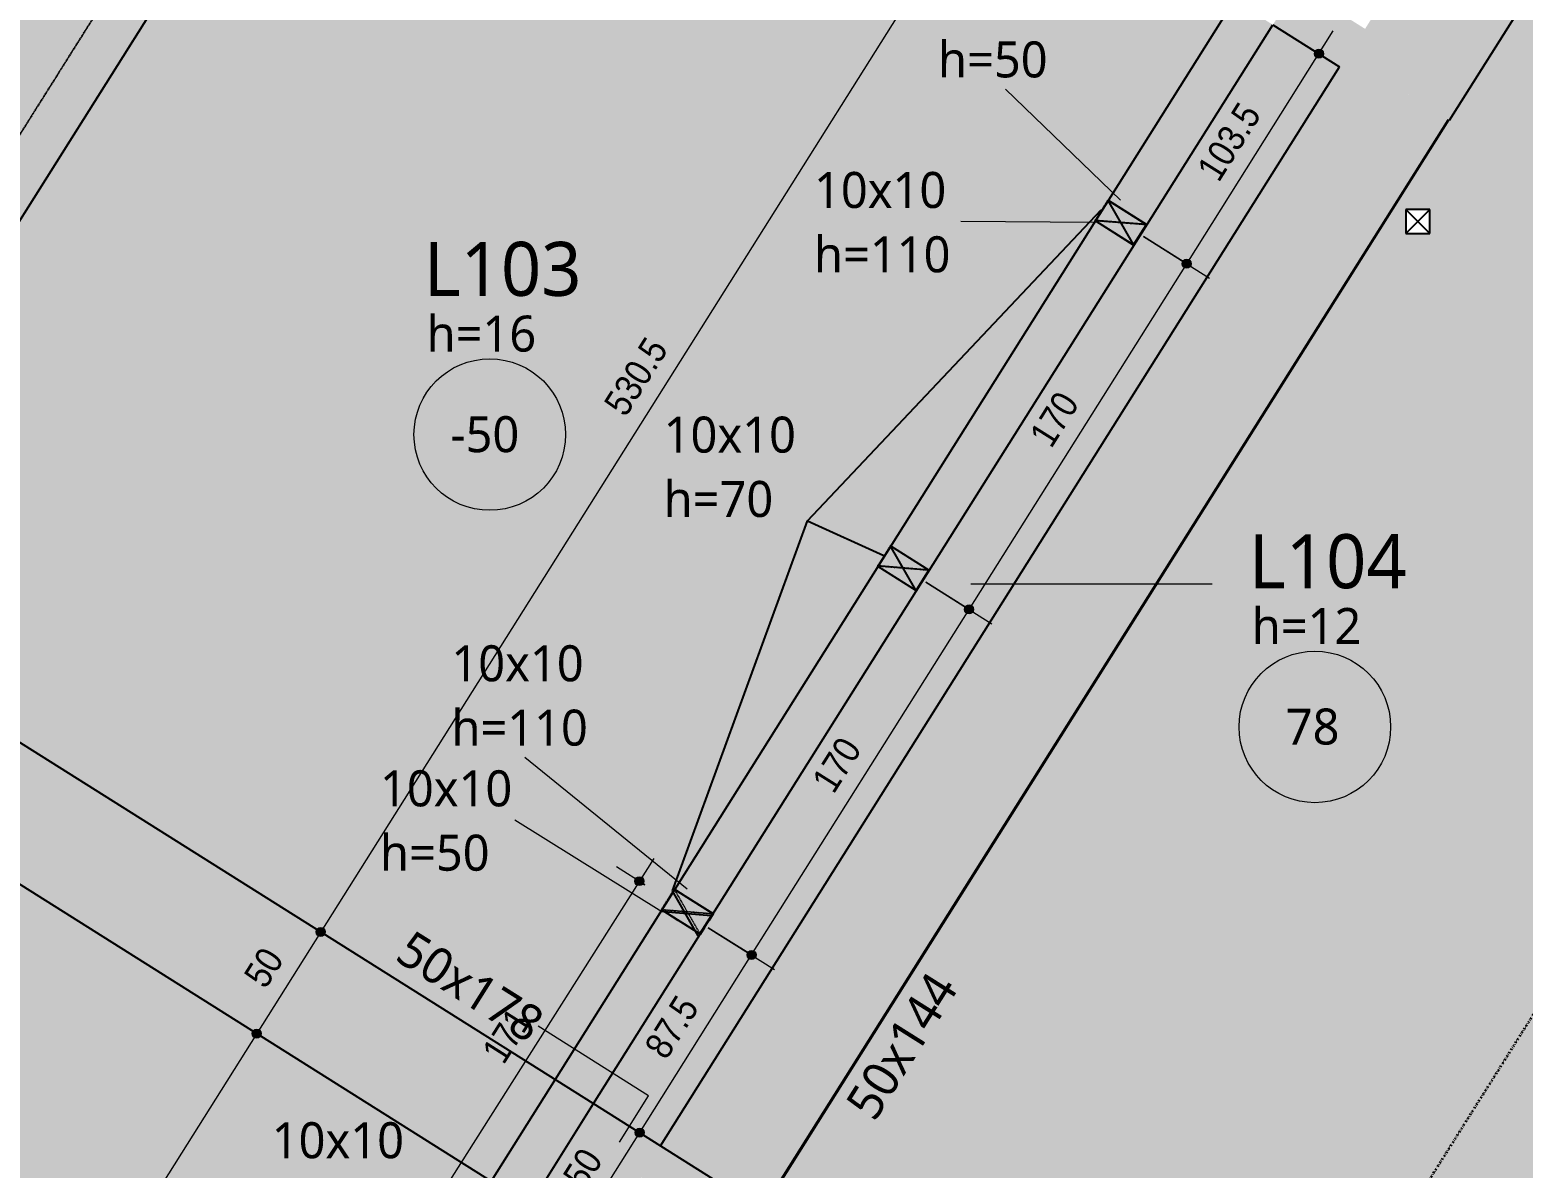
# Model space of a CAD drawing. Extents: x -2131 to 52870, y -3196 to 88043.
# Drawn here: x 42247 to 42868, y 3048 to 3522 of the extents above; entities that cross this region are included whole.
import ezdxf

# ---------------------------------------------------------------- set-up
doc = ezdxf.new("R2010")
doc.units = 0
for name, pattern in [('Dash dot', [1.5875, 0.635, -0.47625, 0, -0.47625]), ('Hidden', [0.714375, 0.47625, -0.238125]), ('Traço', [0.635, 0.3175, -0.3175])]:
    doc.linetypes.add(name, pattern=pattern)
for name, color, linetype, lineweight in [('A-ANNO-DIMS', 7, 'Continuous', 9), ('A-ANNO-DIMS-75', 7, 'Continuous', 9), ('A-DETL-THIN', 7, 'Continuous', 25), ('A-FLOR', 7, 'Continuous', 25), ('A-FLOR-IDEN', 7, 'Continuous', 9), ('A-GENM', 7, 'Continuous', 25), ('A-GENM-HDLN', 7, 'Traço', 18), ('A-GENM-IDEN', 7, 'Continuous', 9), ('S-BEAM', 7, 'Continuous', 25), ('S-BEAM-HDLN', 7, 'Traço', 25), ('S-BEAM-IDEN', 7, 'Continuous', 9), ('S-GRID', 7, 'Continuous', 9)]:
    doc.layers.add(name, color=color, linetype=linetype, lineweight=lineweight)
doc.layers.add('A-DETL', color=7, linetype='Continuous', lineweight=18, true_color=0x00a600)
doc.styles.add('Fira Sans_3', font='', dxfattribs={"width": 0.9, "height": 11.25})
doc.styles.add('Gadugi', font='gadugi.ttf', dxfattribs={"height": 15})
doc.styles.add('Gadugi_6', font='gadugi.ttf', dxfattribs={"height": 22.5})
doc.styles.get('Fira Sans_3').set_extended_font_data('Fira Sans')
doc.dimstyles.new('PED_1_5mm_ESQ_3', dxfattribs={"dimscale": 30.48, "dimtxt": 15.344768, "dimasz": 0.492126, "dimexe": 0.369094, "dimexo": 0.369094, "dimgap": 0.073819, "dimtad": 1, "dimdec": 1, "dimrnd": 0.5, "dimdsep": 46, "dimtxsty": 'Fira Sans_3', "dimblk1": 'DOTSMALL', "dimblk2": 'DOTSMALL', "dimsah": 1, "dimcen": 0.09, "dimdle": 0.369094, "dimazin": 0, "dimtfac": 1, "dimtdec": 4, "dimtix": 1, "dimtmove": 0, "dimatfit": 3, "dimfxl": 1, "dimtvp": 1, "dimtolj": 1, "dimtzin": 0, "dimarcsym": 2})
doc.dimstyles.new('PED_1_5mm_ESQ_7', dxfattribs={"dimscale": 30.48, "dimtxt": 15.344768, "dimasz": 0.492126, "dimexe": 0.369094, "dimexo": 0.369094, "dimgap": 0.073819, "dimtad": 1, "dimdec": 1, "dimrnd": 0.5, "dimdsep": 46, "dimtxsty": 'Fira Sans_3', "dimblk1": 'DOTSMALL', "dimblk2": 'DOTSMALL', "dimsah": 1, "dimcen": 0.09, "dimdle": 0.369094, "dimazin": 0, "dimtfac": 1, "dimtdec": 4, "dimtix": 1, "dimtmove": 0, "dimatfit": 3, "dimfxl": 1, "dimtvp": 1, "dimtolj": 1, "dimtzin": 0, "dimarcsym": 2})

# ---------------------------------------------------------------- blocks, each defined once
blk = doc.blocks.new('PED_FURO_RETANGULAR_R04_2020 - 10x10x110-V33-PL C 001 - FORMA DO TÉRREO')
at = {"layer": 'A-GENM-HDLN'}
for p, q in [((-5, 9.5), (5, -9.5)), ((-5, -9.5), (5, 9.5)), ((-5, -9.5), (-5, 9.5)), ((-5, 9.5), (5, 9.5)), ((5, 9.5), (5, -9.5)), ((5, -9.5), (-5, -9.5))]:
    blk.add_line(p, q, dxfattribs=at)
blk = doc.blocks.new('PED_FURO_RETANGULAR_R04_2020 - 10x10x50-V38-PL C 001 - FORMA DO TÉRREO')
at = {"layer": 'A-GENM-HDLN'}
for p, q in [((-5, 9.5), (-4.97, 9.45)), ((-5, 1.52), (-5, 9.5)), ((-4.96, 9.43), (-4.94, 9.39)), ((-4.93, 9.37), (-0.7, 1.34)), ((0.7, 1.34), (5, 9.5)), ((5, 9.5), (5, 9.44)), ((5, 9.41), (5, 1.51)), ((-5, -9.5), (-0.7, -1.34)), ((-5, -7.74), (-5, -1.51)), ((0.7, -1.34), (4.96, -9.43)), ((5, -1.52), (5, -7.76)), ((-5, -9.41), (-5, -9.24)), ((-5, -9.5), (-5, -9.44)), ((4.97, -9.45), (5, -9.5)), ((5, -9.27), (5, -9.5))]:
    blk.add_line(p, q, dxfattribs=at)
blk = doc.blocks.new('PED_FURO_RETANGULAR_R04_2020 - 10x10x70-3489432-PL C 001 - FORMA DO TÉRREO')
at = {"layer": 'A-GENM'}
blk.add_line((5, -9.5), (1.53, -9.5), dxfattribs=at)
at = {"layer": 'A-GENM-HDLN'}
for p, q in [((-5, 9.5), (-4.97, 9.45)), ((-5, -9.5), (5, 9.5)), ((-5, -9.5), (-5, 9.5)), ((-5, 9.5), (-1.53, 9.5)), ((-4.96, 9.43), (5, -9.5)), ((1.5, 9.5), (5, 9.5)), ((5, 9.5), (5, -9.19)), ((-1.5, -9.5), (-5, -9.5)), ((5, -9.21), (5, -9.5))]:
    blk.add_line(p, q, dxfattribs=at)
blk = doc.blocks.new('PED_FURO_RETANGULAR_R04_2020 - 10x10x70-V39-PL C 001 - FORMA DO TÉRREO')
at = {"layer": 'A-GENM-HDLN'}
for p, q in [((-5, 9.5), (5, -9.5)), ((-5, -9.5), (5, 9.5)), ((-5, -9.5), (-5, 9.5)), ((-5, 9.5), (5, 9.5)), ((5, 9.5), (5, -9.5)), ((5, -9.5), (-5, -9.5))]:
    blk.add_line(p, q, dxfattribs=at)
blk = doc.blocks.new('PED_FURO_RETANGULAR_R04_2020 - 10x10x50-V40-PL C 001 - FORMA DO TÉRREO')
at = {"layer": 'A-GENM-HDLN'}
for p, q in [((-5, 9.5), (-4.94, 9.38)), ((-5, -9.33), (-5, 9.5)), ((-5, 9.5), (-3.93, 9.5)), ((-4.93, 9.36), (3.24, -6.16)), ((-4.3, -8.16), (5, 9.5)), ((-0.9, 9.5), (5, 9.5)), ((5, 9.5), (5, 9.36)), ((5, 9.34), (5, -9.35)), ((-5, -9.5), (-5, -9.49)), ((-3.96, -9.5), (-5, -9.5)), ((5, -9.5), (-0.93, -9.5)), ((4.65, -8.84), (5, -9.5))]:
    blk.add_line(p, q, dxfattribs=at)
blk = doc.blocks.new('PED_TAG_LAJE_R03 - TÍTULO_ESPESSURA_REBAIXO-2582888-PL C 001 - FORMA DO TÉRREO')
at = {"layer": 'A-FLOR-IDEN'}
blk.add_circle((-0.1083, -0.7611), 0.4205, dxfattribs=at)
blk = doc.blocks.new('DIMBLOCK209-PL C 001 - FORMA DO TÉRREO')
at = {"layer": 'A-ANNO-DIMS-75', "transparency": 16777216}
h = blk.add_hatch(color=256, dxfattribs=at)
edge = h.paths.add_edge_path(flags=0)
edge.add_arc((42650.68, 3595.62), 1.87, 0, 360)
h = blk.add_hatch(color=256, dxfattribs=at)
edge = h.paths.add_edge_path(flags=0)
edge.add_arc((42368, 3146.46), 1.87, 0, 360)
for p, q in [((42643.41, 3600.2), (42660.21, 3589.63)), ((42650.68, 3595.62), (42643.41, 3600.2)), ((42650.68, 3595.62), (42368, 3146.46)), ((42360.72, 3151.04), (42377.52, 3140.47)), ((42368, 3146.46), (42360.72, 3151.04))]:
    blk.add_line(p, q, dxfattribs=at)
for centre in [(42650.68, 3595.62), (42368, 3146.46)]:
    blk.add_circle(centre, 1.87, dxfattribs=at)
at = {"layer": 'A-ANNO-DIMS-75', "color": 0, "transparency": 16777216, "insert": (42485.35, 3366.39), "char_height": 11.25, "width": 40.1325, "attachment_point": 1, "rotation": 57.8147, "line_spacing_factor": 1.049215, "style": 'Fira Sans_3'}
blk.add_mtext('530.5', dxfattribs=at)
blk = doc.blocks.new('_DotSmall')
at = {"color": 0, "linetype": 'ByBlock', "const_width": 0.5}
blk.add_lwpolyline([(-0.0625, 0, 1), (0.0625, 0, 1)], format="xyb", close=True, dxfattribs=at)
blk = doc.blocks.new('DIMBLOCK210-PL C 001 - FORMA DO TÉRREO')
at = {"layer": 'A-ANNO-DIMS-75', "transparency": 16777216}
h = blk.add_hatch(color=256, dxfattribs=at)
edge = h.paths.add_edge_path(flags=0)
edge.add_arc((42368, 3146.46), 1.87, 0, 360)
h = blk.add_hatch(color=256, dxfattribs=at)
edge = h.paths.add_edge_path(flags=0)
edge.add_arc((42341.37, 3104.15), 1.87, 0, 360)
for p, q in [((42360.72, 3151.04), (42377.52, 3140.47)), ((42368, 3146.46), (42360.72, 3151.04)), ((42368, 3146.46), (42341.37, 3104.15)), ((42334.09, 3108.73), (42350.89, 3098.16)), ((42341.37, 3104.15), (42334.09, 3108.73))]:
    blk.add_line(p, q, dxfattribs=at)
for centre in [(42368, 3146.46), (42341.37, 3104.15)]:
    blk.add_circle(centre, 1.87, dxfattribs=at)
at = {"layer": 'A-ANNO-DIMS-75', "color": 0, "transparency": 16777216, "insert": (42335.51, 3128.31), "char_height": 11.25, "width": 18.4137, "attachment_point": 1, "rotation": 57.8147, "line_spacing_factor": 1.049215, "style": 'Fira Sans_3'}
blk.add_mtext('50', dxfattribs=at)
blk = doc.blocks.new('DIMBLOCK211-PL C 001 - FORMA DO TÉRREO')
at = {"layer": 'A-ANNO-DIMS-75', "transparency": 16777216}
h = blk.add_hatch(color=256, dxfattribs=at)
edge = h.paths.add_edge_path(flags=0)
edge.add_arc((42341.37, 3104.15), 1.87, 0, 360)
h = blk.add_hatch(color=256, dxfattribs=at)
edge = h.paths.add_edge_path(flags=0)
edge.add_arc((42029.65, 2608.88), 1.88, 0, 360)
for p, q in [((42334.09, 3108.73), (42350.89, 3098.16)), ((42341.37, 3104.15), (42334.09, 3108.73)), ((42341.37, 3104.15), (42029.65, 2608.88)), ((42022.38, 2613.45), (42039.17, 2602.88)), ((42029.65, 2608.88), (42022.38, 2613.45))]:
    blk.add_line(p, q, dxfattribs=at)
for centre, radius in [((42341.37, 3104.15), 1.87), ((42029.65, 2608.88), 1.88)]:
    blk.add_circle(centre, radius, dxfattribs=at)
at = {"layer": 'A-ANNO-DIMS-75', "color": 0, "transparency": 16777216, "insert": (42164.45, 2856.52), "char_height": 11.25, "width": 26.9124, "attachment_point": 1, "rotation": 57.8147, "line_spacing_factor": 1.049215, "style": 'Fira Sans_3'}
blk.add_mtext('585', dxfattribs=at)
blk = doc.blocks.new('DIMBLOCK238-PL C 001 - FORMA DO TÉRREO')
at = {"layer": 'A-ANNO-DIMS-75', "transparency": 16777216}
h = blk.add_hatch(color=256, dxfattribs=at)
edge = h.paths.add_edge_path(flags=0)
edge.add_arc((42500.74, 3062.92), 1.88, 0, 360)
h = blk.add_hatch(color=256, dxfattribs=at)
edge = h.paths.add_edge_path(flags=0)
edge.add_arc((42474.11, 3020.6), 1.87, 0, 360)
for p, q in [((42508.02, 3058.34), (42491.22, 3068.91)), ((42474.11, 3020.6), (42500.74, 3062.92)), ((42500.74, 3062.92), (42508.02, 3058.34)), ((42481.39, 3016.02), (42464.59, 3026.59)), ((42474.11, 3020.6), (42481.39, 3016.02))]:
    blk.add_line(p, q, dxfattribs=at)
for centre, radius in [((42500.74, 3062.92), 1.88), ((42474.11, 3020.6), 1.87)]:
    blk.add_circle(centre, radius, dxfattribs=at)
at = {"layer": 'A-ANNO-DIMS-75', "color": 0, "transparency": 16777216, "insert": (42468.25, 3044.76), "char_height": 11.25, "width": 18.4137, "attachment_point": 1, "rotation": 57.81471, "line_spacing_factor": 1.049215, "style": 'Fira Sans_3'}
blk.add_mtext('50', dxfattribs=at)
blk = doc.blocks.new('DIMBLOCK239-PL C 001 - FORMA DO TÉRREO')
at = {"layer": 'A-ANNO-DIMS-75', "transparency": 16777216}
h = blk.add_hatch(color=256, dxfattribs=at)
edge = h.paths.add_edge_path(flags=0)
edge.add_arc((42547.3, 3136.89), 1.88, 0, 360)
h = blk.add_hatch(color=256, dxfattribs=at)
edge = h.paths.add_edge_path(flags=0)
edge.add_arc((42500.74, 3062.92), 1.88, 0, 360)
for p, q in [((42529.29, 3148.22), (42556.82, 3130.89)), ((42547.3, 3136.89), (42529.29, 3148.22)), ((42500.74, 3062.92), (42547.3, 3136.89)), ((42508.02, 3058.34), (42491.22, 3068.91)), ((42500.74, 3062.92), (42508.02, 3058.34))]:
    blk.add_line(p, q, dxfattribs=at)
for centre in [(42547.3, 3136.89), (42500.74, 3062.92)]:
    blk.add_circle(centre, 1.88, dxfattribs=at)
at = {"layer": 'A-ANNO-DIMS-75', "color": 0, "transparency": 16777216, "insert": (42502.23, 3098.74), "char_height": 11.25, "width": 30.2174, "attachment_point": 1, "rotation": 57.81471, "line_spacing_factor": 1.049215, "style": 'Fira Sans_3'}
blk.add_mtext('87.5', dxfattribs=at)
blk = doc.blocks.new('DIMBLOCK240-PL C 001 - FORMA DO TÉRREO')
at = {"layer": 'A-ANNO-DIMS-75', "transparency": 16777216}
h = blk.add_hatch(color=256, dxfattribs=at)
edge = h.paths.add_edge_path(flags=0)
edge.add_arc((42637.85, 3280.76), 1.87, 0, 360)
h = blk.add_hatch(color=256, dxfattribs=at)
edge = h.paths.add_edge_path(flags=0)
edge.add_arc((42547.3, 3136.89), 1.88, 0, 360)
for p, q in [((42619.85, 3292.09), (42647.37, 3274.77)), ((42637.85, 3280.76), (42619.85, 3292.09)), ((42547.3, 3136.89), (42637.85, 3280.76)), ((42529.29, 3148.22), (42556.82, 3130.89)), ((42547.3, 3136.89), (42529.29, 3148.22))]:
    blk.add_line(p, q, dxfattribs=at)
for centre, radius in [((42637.85, 3280.76), 1.87), ((42547.3, 3136.89), 1.88)]:
    blk.add_circle(centre, radius, dxfattribs=at)
at = {"layer": 'A-ANNO-DIMS-75', "color": 0, "transparency": 16777216, "insert": (42571.93, 3209.5), "char_height": 11.25, "width": 25.0238, "attachment_point": 1, "rotation": 57.81471, "line_spacing_factor": 1.049215, "style": 'Fira Sans_3'}
blk.add_mtext('170', dxfattribs=at)
blk = doc.blocks.new('DIMBLOCK241-PL C 001 - FORMA DO TÉRREO')
at = {"layer": 'A-ANNO-DIMS-75', "transparency": 16777216}
h = blk.add_hatch(color=256, dxfattribs=at)
edge = h.paths.add_edge_path(flags=0)
edge.add_arc((42728.4, 3424.64), 1.88, 0, 360)
h = blk.add_hatch(color=256, dxfattribs=at)
edge = h.paths.add_edge_path(flags=0)
edge.add_arc((42637.85, 3280.76), 1.87, 0, 360)
for p, q in [((42710.4, 3435.97), (42737.92, 3418.65)), ((42728.4, 3424.64), (42710.4, 3435.97)), ((42637.85, 3280.76), (42728.4, 3424.64)), ((42619.85, 3292.09), (42647.37, 3274.77)), ((42637.85, 3280.76), (42619.85, 3292.09))]:
    blk.add_line(p, q, dxfattribs=at)
for centre, radius in [((42728.4, 3424.64), 1.88), ((42637.85, 3280.76), 1.87)]:
    blk.add_circle(centre, radius, dxfattribs=at)
at = {"layer": 'A-ANNO-DIMS-75', "color": 0, "transparency": 16777216, "insert": (42662.48, 3353.37), "char_height": 11.25, "width": 25.0238, "attachment_point": 1, "rotation": 57.81471, "line_spacing_factor": 1.049215, "style": 'Fira Sans_3'}
blk.add_mtext('170', dxfattribs=at)
blk = doc.blocks.new('DIMBLOCK242-PL C 001 - FORMA DO TÉRREO')
at = {"layer": 'A-ANNO-DIMS-75', "transparency": 16777216}
h = blk.add_hatch(color=256, dxfattribs=at)
edge = h.paths.add_edge_path(flags=0)
edge.add_arc((42783.43, 3512.07), 1.88, 0, 360)
h = blk.add_hatch(color=256, dxfattribs=at)
edge = h.paths.add_edge_path(flags=0)
edge.add_arc((42728.4, 3424.64), 1.88, 0, 360)
for p, q in [((42728.4, 3424.64), (42789.42, 3521.59)), ((42790.71, 3507.49), (42773.91, 3518.06)), ((42783.43, 3512.07), (42790.71, 3507.49)), ((42710.4, 3435.97), (42737.92, 3418.65)), ((42728.4, 3424.64), (42710.4, 3435.97))]:
    blk.add_line(p, q, dxfattribs=at)
for centre in [(42783.43, 3512.07), (42728.4, 3424.64)]:
    blk.add_circle(centre, 1.88, dxfattribs=at)
at = {"layer": 'A-ANNO-DIMS-75', "color": 0, "transparency": 16777216, "insert": (42732.18, 3464.12), "char_height": 11.25, "width": 38.9521, "attachment_point": 1, "rotation": 57.81471, "line_spacing_factor": 1.049215, "style": 'Fira Sans_3'}
blk.add_mtext('103.5', dxfattribs=at)
blk = doc.blocks.new('DIMBLOCK292-PL C 001 - FORMA DO TÉRREO')
at = {"layer": 'A-ANNO-DIMS-75', "transparency": 16777216}
h = blk.add_hatch(color=256, dxfattribs=at)
edge = h.paths.add_edge_path(flags=0)
edge.add_arc((43208.98, 3412.6), 1.88, 0, 360)
h = blk.add_hatch(color=256, dxfattribs=at)
edge = h.paths.add_edge_path(flags=0)
edge.add_arc((42842.14, 2829.73), 1.88, 0, 360)
for p, q in [((43329.33, 3336.86), (43199.46, 3418.6)), ((42842.14, 2829.73), (43208.98, 3412.6)), ((43208.98, 3412.6), (43329.33, 3336.86)), ((42849.42, 2825.15), (42832.62, 2835.72)), ((42842.14, 2829.73), (42849.42, 2825.15))]:
    blk.add_line(p, q, dxfattribs=at)
for centre in [(43208.98, 3412.6), (42842.14, 2829.73)]:
    blk.add_circle(centre, 1.88, dxfattribs=at)
at = {"layer": 'A-ANNO-DIMS-75', "color": 0, "transparency": 16777216, "insert": (43001.36, 3116.18), "char_height": 11.25, "width": 41.0768, "attachment_point": 1, "rotation": 57.81471, "line_spacing_factor": 1.049215, "style": 'Fira Sans_3'}
blk.add_mtext('688.5', dxfattribs=at)
blk = doc.blocks.new('DIMBLOCK621-PL C 001 - FORMA DO TÉRREO')
at = {"layer": 'A-ANNO-DIMS-75', "transparency": 16777216}
h = blk.add_hatch(color=256, dxfattribs=at)
edge = h.paths.add_edge_path(flags=0)
edge.add_arc((42500.59, 3167.6), 1.87, 0, 360)
h = blk.add_hatch(color=256, dxfattribs=at)
edge = h.paths.add_edge_path(flags=0)
edge.add_arc((42408.97, 3023.08), 1.88, 0, 360)
for p, q in [((42506.61, 3177.1), (42402.94, 3013.58)), ((42502.92, 3166.12), (42491.09, 3173.63)), ((42500.59, 3167.6), (42502.92, 3166.12)), ((42411.78, 3021.3), (42399.47, 3029.11)), ((42408.97, 3023.08), (42411.78, 3021.3))]:
    blk.add_line(p, q, dxfattribs=at)
for centre, radius in [((42500.59, 3167.6), 1.87), ((42408.97, 3023.08), 1.88)]:
    blk.add_circle(centre, radius, dxfattribs=at)
at = {"layer": 'A-ANNO-DIMS-75', "color": 0, "transparency": 16777216, "insert": (42434.61, 3096.83), "char_height": 11.25, "width": 22.8991, "attachment_point": 1, "rotation": 57.62692, "line_spacing_factor": 1.049215, "style": 'Fira Sans_3'}
blk.add_mtext('171', dxfattribs=at)

msp = doc.modelspace()

# ---------------------------------------------------------------- hatches: boundary and pattern name
at = {"layer": 'A-DETL', "true_color": 0x00bcb8}
msp.add_hatch(color=132, dxfattribs=at).paths.add_polyline_path([(41351.998, 2027.384), (42427.435, 3736.125), (42411.355, 3746.245), (41335.918, 2037.504), (41341.088, 2034.25)], flags=0)
at = {"layer": 'A-FLOR', "true_color": 0xb4bee6}
h = msp.add_hatch(color=9, dxfattribs=at)
h.paths.add_polyline_path([(42128.67, 3297.093), (42411.355, 3746.245), (42292.714, 3820.915), (42010.029, 3371.762), (42128.515, 3297.19)], flags=0)
h.paths.add_polyline_path([(42359.557, 3752.655), (42351.099, 3757.99), (42356.433, 3766.448), (42364.891, 3761.113), (42359.566, 3752.67)], flags=0)
h.paths.add_polyline_path([(42327.389, 3772.884), (42318.931, 3778.219), (42324.265, 3786.677), (42332.723, 3781.342)], flags=0)
at = {"layer": 'A-FLOR', "true_color": 0xa7d7e1}
for points in [[(42465.511, 3085.094), (42748.196, 3534.246), (42427.436, 3736.125), (42144.75, 3286.972), (42328.887, 3171.081)], [(42022.072, 2380.524), (42438.878, 3042.777), (42118.118, 3244.655), (41701.313, 2582.402), (42022.029, 2380.551)]]:
    msp.add_hatch(color=9, dxfattribs=at).paths.add_polyline_path(points, flags=0)
at = {"layer": 'A-FLOR', "true_color": 0xfcd5b4}
h = msp.add_hatch(color=254, dxfattribs=at)
h.paths.add_polyline_path([(42929.694, 2774.626), (43296.54, 3357.499), (42910.733, 3600.316), (42837.759, 3484.369), (42837.54, 3484.507), (42543.672, 3017.586), (42929.694, 2774.626)], flags=0)
h.paths.add_polyline_path([(43134.971, 3142.854), (43124.971, 3142.854), (43124.971, 3152.854), (43134.971, 3152.854), (43134.971, 3143.224)], flags=0)
h.paths.add_polyline_path([(42829.63, 3437.257), (42819.63, 3437.257), (42819.63, 3447.257), (42829.63, 3447.257)], flags=0)
msp.add_hatch(color=254, dxfattribs=at).paths.add_polyline_path([(42509.376, 3057.486), (42792.061, 3506.639), (42764.276, 3524.126), (42481.591, 3074.973), (42501.355, 3062.534)], flags=0)
at = {"layer": 'S-BEAM', "true_color": 0xfcd5b4}
for points in [[(42837.759, 3484.369), (42910.733, 3600.316), (42868.417, 3626.949), (42795.443, 3511.002), (42837.54, 3484.507)], [(42810.808, 3494.84), (42813.735, 3499.489), (42795.443, 3511.002), (42802.637, 3522.432), (42774.397, 3540.206), (42764.276, 3524.126), (42803.42, 3499.489)], [(42551.692, 3030.853), (42837.304, 3484.655), (42813.735, 3499.489), (42810.808, 3494.84), (42792.061, 3506.639), (42509.376, 3057.486), (42543.672, 3035.901)], [(42525.059, 2988.537), (42533.315, 3001.655), (42491.235, 3028.139), (42501.355, 3044.22), (42543.436, 3017.735), (42551.692, 3030.853), (42481.259, 3075.182), (42454.626, 3032.865), (42504.452, 3001.506)]]:
    msp.add_hatch(color=254, dxfattribs=at).paths.add_polyline_path(points, flags=0)
at = {"layer": 'S-BEAM', "true_color": 0x00bcb8}
msp.add_hatch(color=132, dxfattribs=at).paths.add_polyline_path([(42481.591, 3074.973), (42764.276, 3524.126), (42748.196, 3534.246), (42465.511, 3085.094), (42481.259, 3075.182)], flags=0)
at = {"layer": 'S-BEAM', "true_color": 0xa7d7e1}
msp.add_hatch(color=9, dxfattribs=at).paths.add_polyline_path([(42454.626, 3032.865), (42481.259, 3075.182), (42144.843, 3286.914), (42118.21, 3244.597), (42438.878, 3042.777)], flags=0)

# ---------------------------------------------------------------- linework, layer by layer
at = {"layer": 'A-DETL', "color": 7, "linetype": 'Hidden'}
for p, q in [((42411.355, 3746.245), (41335.918, 2037.504)), ((41335.918, 2037.504), (42411.355, 3746.245)), ((41351.998, 2027.384), (42427.436, 3736.125)), ((42144.75, 3286.972), (42427.436, 3736.125))]:
    msp.add_line(p, q, dxfattribs=at)
at = {"layer": 'A-DETL', "color": 7}
for p, q in [((42738.976, 3291.256), (42638.519, 3291.256)), ((42504.483, 3078.289), (42458.441, 3107.267)), ((42492.308, 3058.945), (42504.483, 3078.289))]:
    msp.add_line(p, q, dxfattribs=at)
at = {"layer": 'A-DETL-THIN'}
for p, q in [((42706.223, 3432.653), (42695.531, 3451.272)), ((42570.518, 3317.63), (42692.853, 3447.049)), ((42819.63, 3447.257), (42829.63, 3437.257)), ((42819.63, 3437.257), (42829.63, 3447.257)), ((42690.176, 3442.826), (42711.578, 3441.099)), ((42514.426, 3163.52), (42570.518, 3317.63)), ((42570.518, 3317.63), (42602.293, 3303.16)), ((42615.671, 3288.777), (42604.978, 3307.396)), ((42599.624, 3298.95), (42621.025, 3297.223)), ((42525.119, 3144.901), (42514.426, 3163.52)), ((42509.072, 3155.074), (42530.473, 3153.347))]:
    msp.add_line(p, q, dxfattribs=at)
at = {"layer": 'A-FLOR'}
for p, q in [((42144.75, 3286.972), (42427.436, 3736.125)), ((42748.196, 3534.246), (42465.511, 3085.094)), ((42543.672, 3017.587), (42837.54, 3484.507)), ((42819.63, 3447.257), (42819.63, 3437.257)), ((42829.63, 3447.257), (42819.63, 3447.257)), ((42829.63, 3437.257), (42829.63, 3447.257)), ((42819.63, 3437.257), (42829.63, 3437.257))]:
    msp.add_line(p, q, dxfattribs=at)
at = {"layer": 'A-GENM-IDEN'}
for p, q in [((42700.907, 3451.06), (42652.964, 3497.268)), ((42690.232, 3441.794), (42634.359, 3442.161)), ((42520.448, 3164.32), (42452.915, 3219.078)), ((42509.937, 3154.853), (42448.782, 3193.047))]:
    msp.add_line(p, q, dxfattribs=at)
at = {"layer": 'S-BEAM'}
for p, q in [((42837.759, 3484.369), (42910.733, 3600.316)), ((42748.196, 3534.246), (42465.511, 3085.094)), ((42481.591, 3074.973), (42764.276, 3524.126)), ((42764.276, 3524.126), (42792.061, 3506.639)), ((42509.376, 3057.486), (42792.061, 3506.639)), ((42551.692, 3030.853), (42837.304, 3484.655)), ((42837.304, 3484.655), (42837.759, 3484.369)), ((42144.843, 3286.914), (42481.259, 3075.182)), ((42118.21, 3244.597), (42454.626, 3032.865)), ((42481.259, 3075.182), (42551.692, 3030.853))]:
    msp.add_line(p, q, dxfattribs=at)
at = {"layer": 'S-BEAM-HDLN', "linetype": 'Continuous'}
for p, q in [((42711.481, 3441.021), (42695.753, 3450.92)), ((42711.634, 3440.93), (42695.788, 3450.976)), ((42690.426, 3442.457), (42706.141, 3432.567)), ((42690.461, 3442.513), (42706.279, 3432.485)), ((42706.279, 3432.485), (42711.634, 3440.93)), ((42708.451, 3435.918), (42711.611, 3440.94)), ((42706.279, 3432.48), (42706.284, 3432.476)), ((42706.284, 3432.476), (42706.838, 3433.356)), ((42621.108, 3297.08), (42605.255, 3307.13)), ((42599.928, 3298.667), (42615.753, 3288.634)), ((42615.753, 3288.634), (42621.108, 3297.08)), ((42515.294, 3164.163), (42513.419, 3161.205)), ((42515.318, 3164.111), (42515.264, 3164.145)), ((42531.075, 3154.158), (42515.294, 3164.163)), ((42531.149, 3154.147), (42515.296, 3164.197)), ((42522.03, 3159.887), (42515.336, 3164.1)), ((42529.868, 3154.953), (42524.592, 3158.274)), ((42509.937, 3155.682), (42516.689, 3151.432)), ((42509.954, 3155.708), (42525.987, 3145.544)), ((42509.97, 3155.734), (42525.795, 3145.701)), ((42525.795, 3145.701), (42531.149, 3154.147)), ((42531.327, 3153.998), (42531.093, 3154.147)), ((42531.344, 3154.025), (42531.153, 3154.145)), ((42519.251, 3149.82), (42524.528, 3146.499)), ((42525.799, 3145.699), (42525.945, 3145.607)), ((42525.963, 3145.596), (42526.017, 3145.561)), ((42525.987, 3145.544), (42527.862, 3148.501)), ((42465.511, 3085.094), (42438.878, 3042.777)), ((42454.958, 3032.657), (42481.591, 3074.973))]:
    msp.add_line(p, q, dxfattribs=at)
at = {"layer": 'S-GRID', "color": 253, "linetype": 'Dash dot', "lineweight": 35, "true_color": 0xb3a2c7}
msp.add_line((43252.848, 3716.214), (41723.569, 1286.376), dxfattribs=at)

# ---------------------------------------------------------------- block references
at = {"layer": 'A-FLOR-IDEN', "xscale": 74.99999999999996, "yscale": 74.99999999999996, "zscale": 74.99999999999996}
for p in [(42446.473, 3410.609), (42789.861, 3288.898)]:
    msp.add_blockref('PED_TAG_LAJE_R03 - TÍTULO_ESPESSURA_REBAIXO-2582888-PL C 001 - FORMA DO TÉRREO', p, dxfattribs=at)
at = {"layer": 'A-GENM', "linetype": 'Traço', "lineweight": 18}
for name, p, rotation in [('PED_FURO_RETANGULAR_R04_2020 - 10x10x50-V40-PL C 001 - FORMA DO TÉRREO', (42700.907, 3441.768), 57.81471158751263), ('PED_FURO_RETANGULAR_R04_2020 - 10x10x110-V33-PL C 001 - FORMA DO TÉRREO', (42700.933, 3441.794), 57.62692245771029), ('PED_FURO_RETANGULAR_R04_2020 - 10x10x70-V39-PL C 001 - FORMA DO TÉRREO', (42610.407, 3297.944), 57.62692245771029), ('PED_FURO_RETANGULAR_R04_2020 - 10x10x110-V33-PL C 001 - FORMA DO TÉRREO', (42520.448, 3155.011), 57.62692245771029), ('PED_FURO_RETANGULAR_R04_2020 - 10x10x50-V38-PL C 001 - FORMA DO TÉRREO', (42520.64, 3154.853), 57.8147115875126), ('PED_FURO_RETANGULAR_R04_2020 - 10x10x70-3489432-PL C 001 - FORMA DO TÉRREO', (42520.64, 3154.853), 57.62692245771026)]:
    msp.add_blockref(name, p, dxfattribs=dict(at, rotation=rotation))

# ---------------------------------------------------------------- texts
at = {"layer": 'A-FLOR-IDEN', "attachment_point": 1}
for s, insert, char_height, width, style in [('L103', (42410.906, 3433.759), 22.5, 81.17086, 'Gadugi_6'), ('h=16', (42412.078, 3403.045), 15, 59.5253, 'Gadugi'), ('-50', (42422.002, 3361.18), 15, 37.87973, 'Gadugi'), ('L104', (42754.294, 3312.047), 22.5, 81.17086, 'Gadugi_6'), ('h=12', (42755.466, 3281.334), 15, 59.5253, 'Gadugi'), ('78', (42769.628, 3239.469), 15, 27.65822, 'Gadugi')]:
    msp.add_mtext(s, dxfattribs=dict(at, insert=insert, char_height=char_height, width=width, style=style))
at = {"layer": 'A-GENM-IDEN', "char_height": 15, "attachment_point": 1, "style": 'Gadugi'}
for s, insert, width in [('h=50', (42624.914, 3517.203), 59.5253), ('10x10', (42573.309, 3462.852), 67.34175), ('h=110', (42573.309, 3436.065), 73.35441), ('10x10', (42510.733, 3361.001), 67.34175), ('h=70', (42510.733, 3334.215), 59.5253), ('10x10', (42422.39, 3265.8), 67.34175), ('h=110', (42422.39, 3239.013), 73.35441), ('10x10', (42392.682, 3213.738), 67.34175), ('h=50', (42392.682, 3186.952), 59.5253), ('10x10', (42347.629, 3067.249), 67.34175)]:
    msp.add_mtext(s, dxfattribs=dict(at, insert=insert, width=width))
at = {"layer": 'S-BEAM-IDEN', "char_height": 15, "width": 81.17086, "attachment_point": 1, "style": 'Gadugi'}
for s, insert, rotation in [('50x178', (42406.287, 3147.765), 327.814712), ('50x144', (42585.757, 3074.994), 57.814712)]:
    msp.add_mtext(s, dxfattribs=dict(at, insert=insert, rotation=rotation))

# ---------------------------------------------------------------- dimensions: what is measured, and where the dimension line sits
at = {"layer": 'A-ANNO-DIMS'}
for base, p1, p2, angle, dimstyle, override, picture, middle in [((42367.999, 3146.465), (42652.929, 3594.205), (42370.244, 3145.052), 57.814696, 'PED_1_5mm_ESQ_3', {"dimpost": '<>', "dimfxl": 530.70627}, 'DIMBLOCK209-PL C 001 - FORMA DO TÉRREO', (42502.594, 3375.288)), ((42783.43, 3512.071), (42700.877, 3441.963), (42781.186, 3513.483), 57.814715, 'PED_1_5mm_ESQ_3', {"dimpost": '<>', "dimfxl": 107.53941}, 'DIMBLOCK242-PL C 001 - FORMA DO TÉRREO', (42749.168, 3472.602)), ((42728.402, 3424.639), (42610.325, 3298.087), (42700.877, 3441.963), 57.814715, 'PED_1_5mm_ESQ_3', {"dimpost": '<>', "dimfxl": 170.000019}, 'DIMBLOCK241-PL C 001 - FORMA DO TÉRREO', (42676.379, 3356.948)), ((43208.984, 3412.604), (42839.902, 2831.141), (43338.856, 3330.866), 57.814712, 'PED_1_5mm_ESQ_3', {"dimpost": '<>', "dimfxl": 706.173754}, 'DIMBLOCK292-PL C 001 - FORMA DO TÉRREO', (43018.814, 3125.415)), ((42637.85, 3280.763), (42519.773, 3154.211), (42610.325, 3298.087), 57.814715, 'PED_1_5mm_ESQ_3', {"dimpost": '<>', "dimfxl": 169.999993}, 'DIMBLOCK240-PL C 001 - FORMA DO TÉRREO', (42585.826, 3213.072)), ((42408.968, 3023.083), (42512.425, 3160.097), (42421.279, 3015.278), 57.626922, 'PED_1_5mm_ESQ_7', {"dimpost": '<>', "dimfxl": 171.114584}, 'DIMBLOCK621-PL C 001 - FORMA DO TÉRREO', (42448.058, 3099.603)), ((42341.366, 3104.148), (42370.244, 3145.052), (42343.611, 3102.736), 57.814696, 'PED_1_5mm_ESQ_3', {"dimpost": '<>', "dimfxl": 50}, 'DIMBLOCK210-PL C 001 - FORMA DO TÉRREO', (42347.935, 3129.554)), ((42547.298, 3136.887), (42498.5, 3064.331), (42519.773, 3154.211), 57.814715, 'PED_1_5mm_ESQ_3', {"dimpost": '<>', "dimfxl": 92.362762}, 'DIMBLOCK239-PL C 001 - FORMA DO TÉRREO', (42517.274, 3104.149)), ((42029.653, 2608.875), (42343.611, 3102.736), (42031.898, 2607.462), 57.814696, 'PED_1_5mm_ESQ_3', {"dimpost": '<>', "dimfxl": 585.201376}, 'DIMBLOCK211-PL C 001 - FORMA DO TÉRREO', (42178.762, 2860.759)), ((42500.744, 3062.918), (42471.867, 3022.014), (42498.5, 3064.331), 57.814715, 'PED_1_5mm_ESQ_3', {"dimpost": '<>', "dimfxl": 50}, 'DIMBLOCK238-PL C 001 - FORMA DO TÉRREO', (42480.68, 3046.007))]:
    dim = msp.add_linear_dim(base=base, p1=p1, p2=p2, angle=angle, dimstyle=dimstyle, override=override, dxfattribs=at)
    dim.commit()
    dim.dimension.update_dxf_attribs({"geometry": picture, "text_midpoint": middle})

doc.saveas('drawing.dxf')
